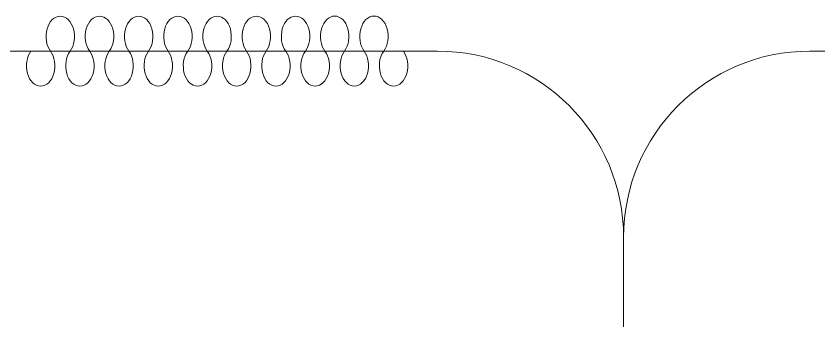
# Model space of a CAD drawing. Header units: metres. Extents: x 75097 to 220695, y -1557923 to -1361206.
# Drawn here: x 145995 to 148152, y -1409253 to -1408433 of the extents above; entities that cross this region are included whole.
import ezdxf

# ---------------------------------------------------------------- set-up
doc = ezdxf.new("R2010")
doc.units = ezdxf.units.M
doc.layers.get('0').update_dxf_attribs({"lineweight": 0})
doc.layers.add('A-100 - Copy$0$Medical Equipment and Furniture', color=8, linetype='Continuous', lineweight=0)

# ---------------------------------------------------------------- blocks, each defined once
blk = doc.blocks.new('A-100 - Copy$0$CURTAIN')
for centre, start, end in [((-0.3386, 0.0395), 313.5684, 226.4316), ((-0.1881, 0.0395), 313.5684, 226.4316), ((-0.0376, 0.0395), 313.5684, 226.4316), ((0.1129, 0.0395), 313.5684, 226.4316), ((0.2633, 0.0395), 313.5684, 226.4316), ((0.4138, 0.0395), 313.5684, 226.4316), ((0.5643, 0.0395), 313.5684, 226.4316), ((0.7148, 0.0395), 313.5684, 226.4316), ((0.8653, 0.0395), 313.5684, 226.4316), ((0.0376, -0.0395), 133.5684, 46.4316), ((0.1881, -0.0395), 133.5684, 46.4316), ((0.3386, -0.0395), 133.5684, 46.4316), ((0.4891, -0.0395), 133.5684, 46.4316), ((0.6396, -0.0395), 133.5684, 46.4316), ((0.79, -0.0395), 133.5684, 46.4316), ((0.9405, -0.0395), 133.5684, 46.4316), ((-0.4138, -0.0395), 133.5684, 46.4316), ((-0.2633, -0.0395), 133.5684, 46.4316), ((-0.1129, -0.0395), 133.5684, 46.4316)]:
    blk.add_arc(centre, 0.0546, start, end)
blk = doc.blocks.new('A-100 - Copy')
at = {"layer": 'A-100 - Copy$0$Medical Equipment and Furniture'}
for p, q in [((145945.1, -1408527.7, -2.4), (147126.9, -1408527.7, -2.4)), ((148126.9, -1408527.7, -2.4), (149308.8, -1408527.7, -2.4)), ((147626.9, -1409027.7, -2.4), (147626.9, -1411527.7, -2.4))]:
    blk.add_line(p, q, dxfattribs=at)
for centre, start, end in [((147126.9, -1409027.7, -2.4), 0, 90), ((148126.9, -1409027.7, -2.4), 90, 180)]:
    blk.add_arc(centre, 500, start, end, dxfattribs=at)
at = {"layer": 'A-100 - Copy$0$Medical Equipment and Furniture', "extrusion": (-6.38299e-11, 1.26698e-09, -1), "xscale": 699.9999999767327, "yscale": 1000, "zscale": 1000, "rotation": 359.9859298881509}
blk.add_blockref('A-100 - Copy$0$CURTAIN', (-146719.1, -1408527.7, 2.4), dxfattribs=at)

msp = doc.modelspace()

# ---------------------------------------------------------------- block references
msp.add_blockref('A-100 - Copy', (0, 0))

doc.saveas('drawing.dxf')
